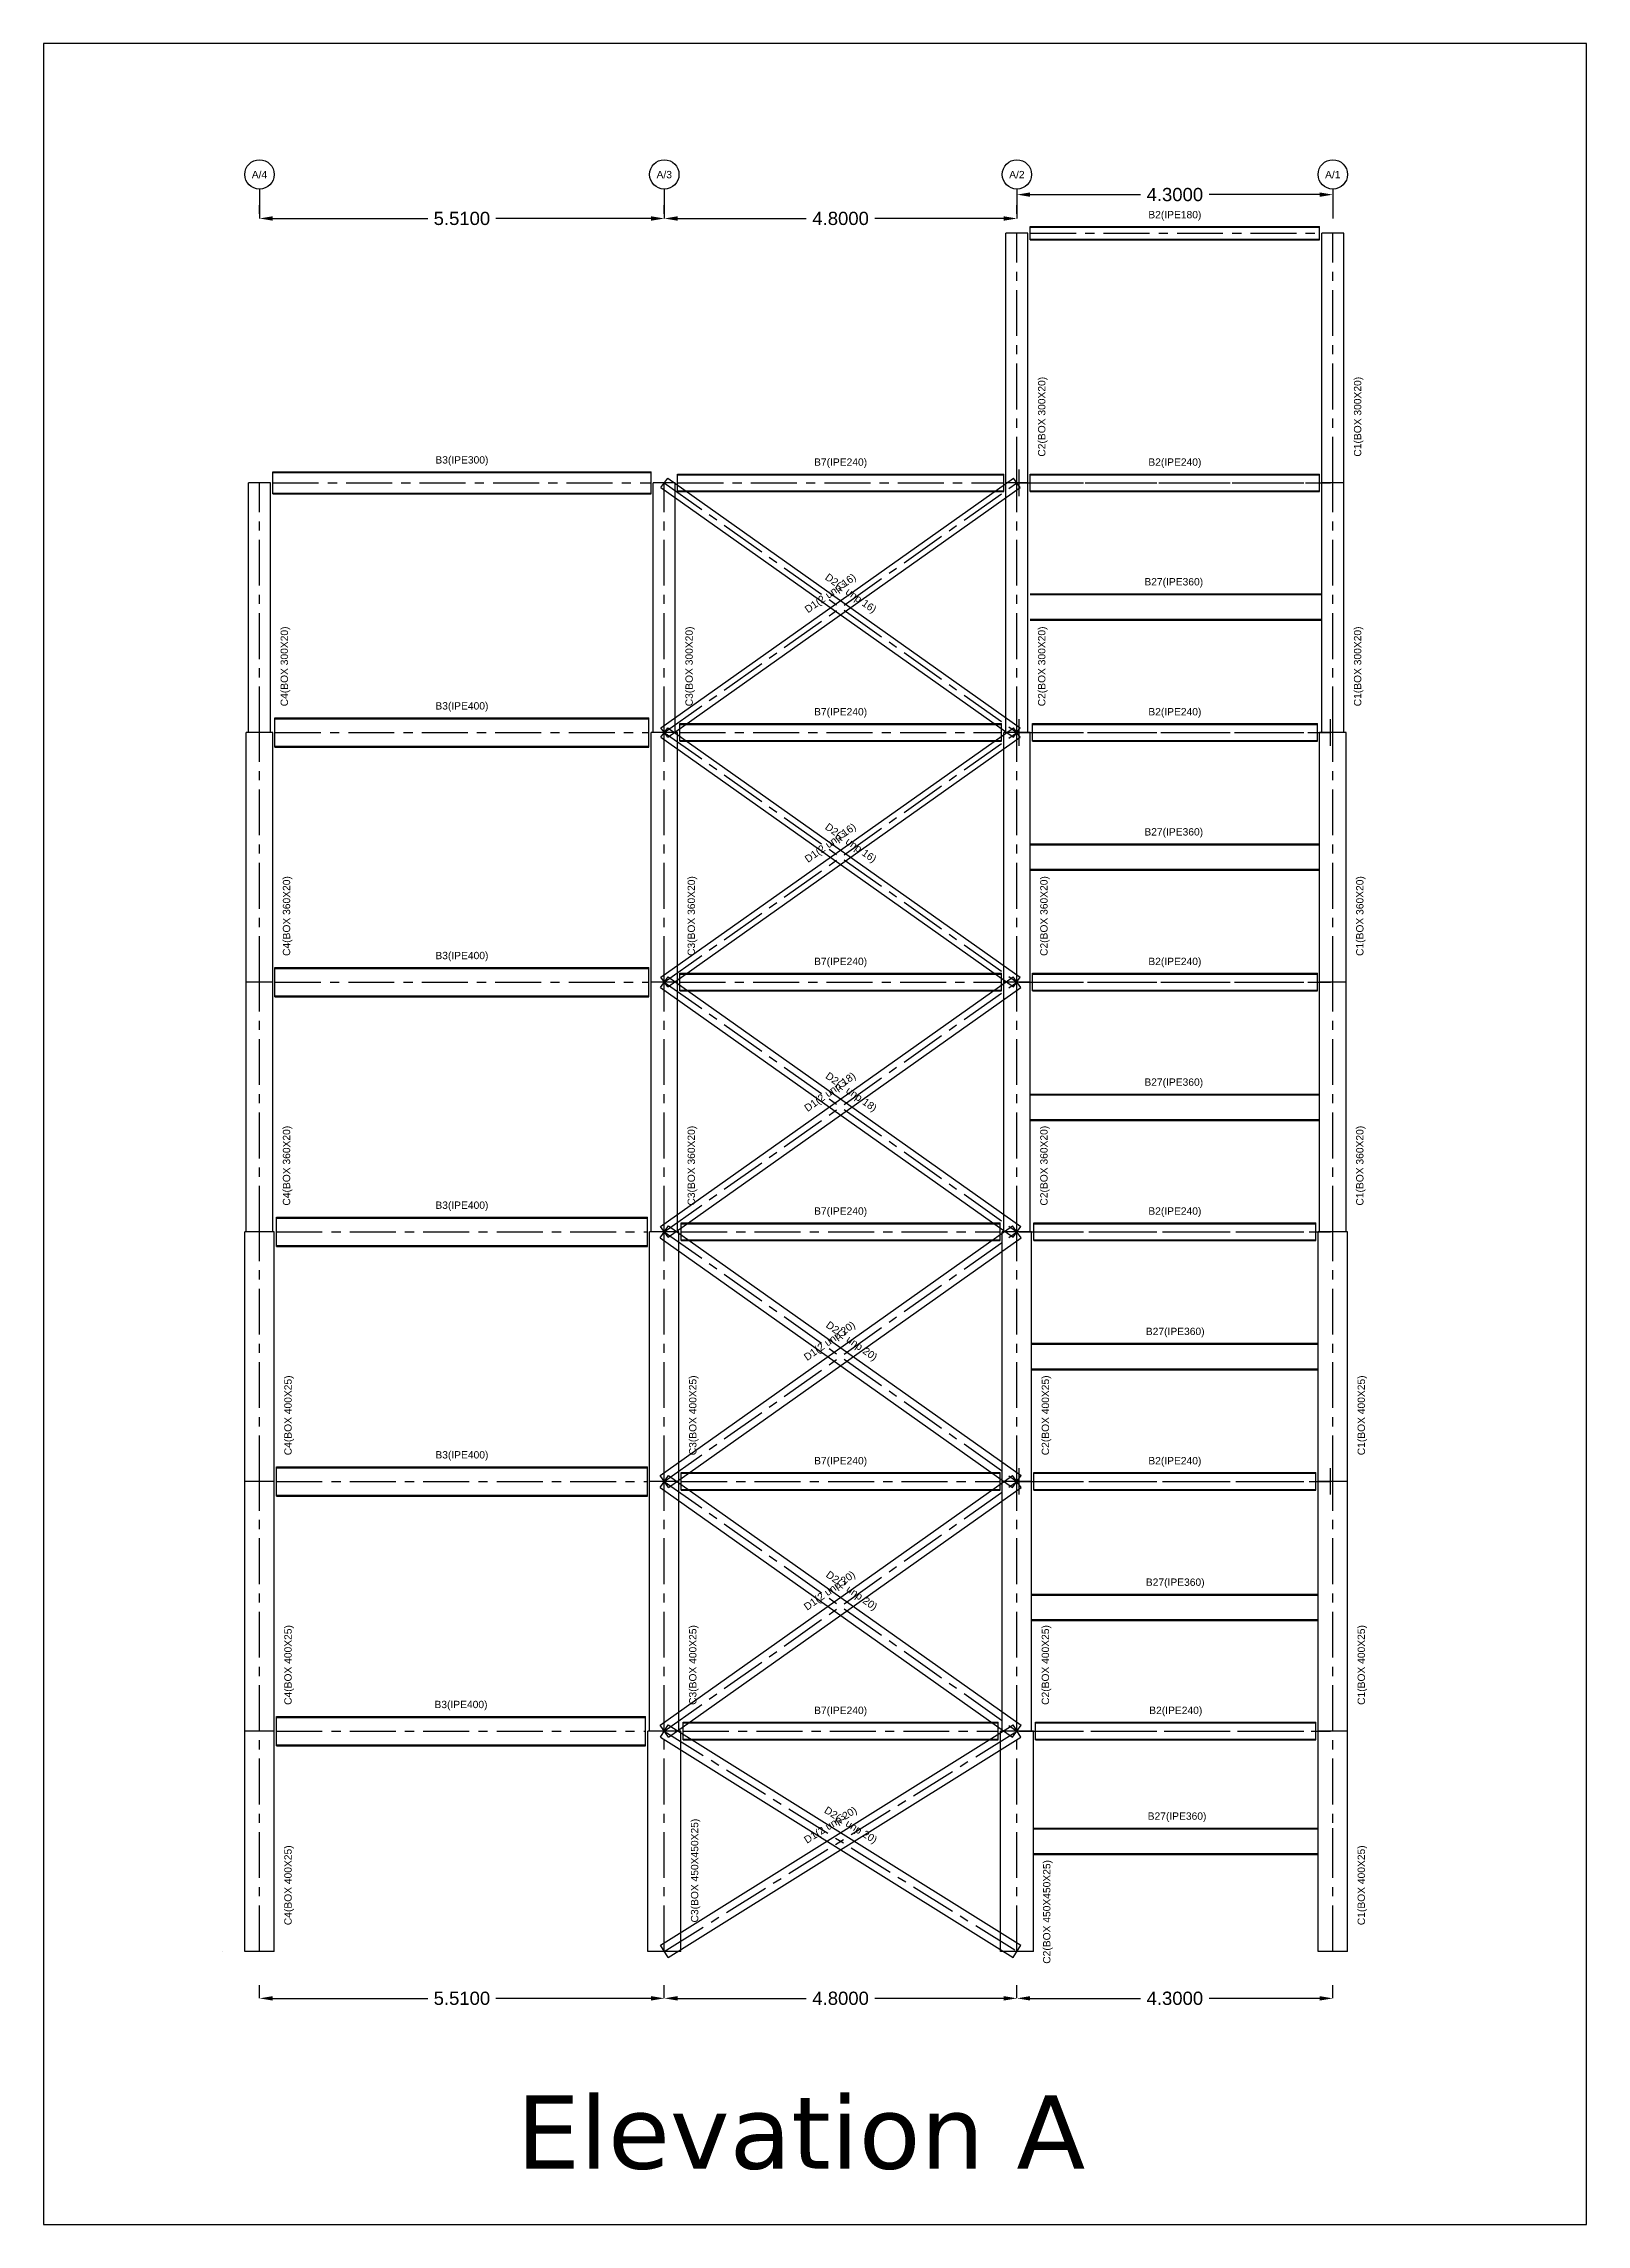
# Model space of a CAD drawing. Header units: metres. Extents: x 158 to 495, y 93 to 262.
# Drawn here: x 273.86 to 294.86, y 231.71 to 261.41 of the extents above; entities that cross this region are included whole.
import ezdxf
from ezdxf.enums import TextEntityAlignment as Align

# ---------------------------------------------------------------- set-up
doc = ezdxf.new("R2010")
doc.units = ezdxf.units.M
doc.header["$MEASUREMENT"] = 0
doc.linetypes.add('CENTER', pattern=[2, 1.25, -0.25, 0.25, -0.25])
doc.styles.get("Standard").update_dxf_attribs({"font": 'arial.ttf'})
doc.dimstyles.get("Standard").update_dxf_attribs({"dimtxt": 0.18, "dimasz": 0.18, "dimexe": 0.18, "dimexo": 0.0625, "dimgap": 0.09, "dimtad": 0, "dimtih": 1, "dimtoh": 1, "dimdec": 4, "dimzin": 0, "dimdsep": 46, "dimtxsty": 'Standard', "dimcen": 0.09, "dimadec": 0, "dimazin": 0, "dimtfac": 1, "dimtdec": 4, "dimtofl": 0, "dimtmove": 0, "dimatfit": 3, "dimfxl": 1, "dimtolj": 1, "dimtzin": 0, "dimarcsym": 0})

# ---------------------------------------------------------------- blocks, each defined once
blk = doc.blocks.new('*D146')
at = {"color": 0, "lineweight": -2, "transparency": 16777216}
for p, q in [((276.803, 234.787), (276.803, 234.964)), ((282.313, 234.787), (282.313, 234.964)), ((276.983, 234.784), (279.094, 234.784)), ((282.133, 234.784), (280.021, 234.784))]:
    blk.add_line(p, q, dxfattribs=at)
at = {"color": 0, "transparency": 16777216}
for points in [[(276.983, 234.814), (276.983, 234.754), (276.803, 234.784)], [(282.133, 234.814), (282.133, 234.754), (282.313, 234.784)]]:
    blk.add_solid(points, dxfattribs=at)
at = {"layer": 'Defpoints', "color": 0, "transparency": 16777216}
for p in [(276.803, 234.724), (282.313, 234.784), (282.313, 234.724)]:
    blk.add_point(p, dxfattribs=at)
at = {"color": 0, "transparency": 16777216, "insert": (279.558, 234.784), "char_height": 0.18, "attachment_point": 5}
blk.add_mtext('\\A1;5.5100', dxfattribs=at)
blk = doc.blocks.new('*D147')
at = {"color": 0, "lineweight": -2, "transparency": 16777216}
for p, q in [((282.313, 234.787), (282.313, 234.964)), ((287.113, 234.787), (287.113, 234.964)), ((282.493, 234.784), (284.246, 234.784)), ((286.933, 234.784), (285.18, 234.784))]:
    blk.add_line(p, q, dxfattribs=at)
at = {"color": 0, "transparency": 16777216}
for points in [[(282.493, 234.814), (282.493, 234.754), (282.313, 234.784)], [(286.933, 234.814), (286.933, 234.754), (287.113, 234.784)]]:
    blk.add_solid(points, dxfattribs=at)
at = {"layer": 'Defpoints', "color": 0, "transparency": 16777216}
for p in [(282.313, 234.724), (287.113, 234.784), (287.113, 234.724)]:
    blk.add_point(p, dxfattribs=at)
at = {"color": 0, "transparency": 16777216, "insert": (284.713, 234.784), "char_height": 0.18, "attachment_point": 5}
blk.add_mtext('\\A1;4.8000', dxfattribs=at)
blk = doc.blocks.new('*D148')
at = {"color": 0, "lineweight": -2, "transparency": 16777216}
for p, q in [((287.113, 234.787), (287.113, 234.964)), ((291.413, 234.787), (291.413, 234.964)), ((287.293, 234.784), (288.796, 234.784)), ((291.233, 234.784), (289.73, 234.784))]:
    blk.add_line(p, q, dxfattribs=at)
at = {"color": 0, "transparency": 16777216}
for points in [[(287.293, 234.814), (287.293, 234.754), (287.113, 234.784)], [(291.233, 234.814), (291.233, 234.754), (291.413, 234.784)]]:
    blk.add_solid(points, dxfattribs=at)
at = {"layer": 'Defpoints', "color": 0, "transparency": 16777216}
for p in [(287.113, 234.724), (291.413, 234.784), (291.413, 234.724)]:
    blk.add_point(p, dxfattribs=at)
at = {"color": 0, "transparency": 16777216, "insert": (289.263, 234.784), "char_height": 0.18, "attachment_point": 5}
blk.add_mtext('\\A1;4.3000', dxfattribs=at)
blk = doc.blocks.new('*D168')
at = {"color": 0, "lineweight": -2, "transparency": 16777216}
for p, q in [((276.803, 259.087), (276.803, 259.204)), ((276.983, 259.024), (279.094, 259.024)), ((282.133, 259.024), (280.021, 259.024)), ((282.313, 259.087), (282.313, 259.204))]:
    blk.add_line(p, q, dxfattribs=at)
at = {"color": 0, "transparency": 16777216}
for points in [[(276.983, 259.054), (276.983, 258.994), (276.803, 259.024)], [(282.133, 259.054), (282.133, 258.994), (282.313, 259.024)]]:
    blk.add_solid(points, dxfattribs=at)
at = {"layer": 'Defpoints', "color": 0, "transparency": 16777216}
for p in [(276.803, 259.024), (282.313, 259.024), (282.313, 259.024)]:
    blk.add_point(p, dxfattribs=at)
at = {"color": 0, "transparency": 16777216, "insert": (279.558, 259.024), "char_height": 0.18, "attachment_point": 5}
blk.add_mtext('\\A1;5.5100', dxfattribs=at)
blk = doc.blocks.new('*D169')
at = {"color": 0, "lineweight": -2, "transparency": 16777216}
for p, q in [((282.313, 259.087), (282.313, 259.204)), ((282.493, 259.024), (284.246, 259.024)), ((286.933, 259.024), (285.18, 259.024)), ((287.113, 259.087), (287.113, 259.204))]:
    blk.add_line(p, q, dxfattribs=at)
at = {"color": 0, "transparency": 16777216}
for points in [[(282.493, 259.054), (282.493, 258.994), (282.313, 259.024)], [(286.933, 259.054), (286.933, 258.994), (287.113, 259.024)]]:
    blk.add_solid(points, dxfattribs=at)
at = {"layer": 'Defpoints', "color": 0, "transparency": 16777216}
for p in [(282.313, 259.024), (287.113, 259.024), (287.113, 259.024)]:
    blk.add_point(p, dxfattribs=at)
at = {"color": 0, "transparency": 16777216, "insert": (284.713, 259.024), "char_height": 0.18, "attachment_point": 5}
blk.add_mtext('\\A1;4.8000', dxfattribs=at)
blk = doc.blocks.new('*D170')
at = {"color": 0, "lineweight": -2, "transparency": 16777216}
for p, q in [((287.113, 259.362), (287.113, 259.169)), ((287.293, 259.349), (288.796, 259.349)), ((291.233, 259.349), (289.73, 259.349)), ((291.413, 259.362), (291.413, 259.169))]:
    blk.add_line(p, q, dxfattribs=at)
at = {"color": 0, "transparency": 16777216}
for points in [[(287.293, 259.379), (287.293, 259.319), (287.113, 259.349)], [(291.233, 259.379), (291.233, 259.319), (291.413, 259.349)]]:
    blk.add_solid(points, dxfattribs=at)
at = {"layer": 'Defpoints', "color": 0, "transparency": 16777216}
for p in [(287.113, 259.424), (291.413, 259.424), (291.413, 259.349)]:
    blk.add_point(p, dxfattribs=at)
at = {"color": 0, "transparency": 16777216, "insert": (289.263, 259.349), "char_height": 0.18, "attachment_point": 5}
blk.add_mtext('\\A1;4.3000', dxfattribs=at)

msp = doc.modelspace()

# ---------------------------------------------------------------- linework, layer by layer
for p, q in [((273.8642, 261.40561), (273.8642, 231.70561)), ((294.8642, 261.40561), (273.8642, 261.40561)), ((294.8642, 231.70561), (294.8642, 261.40561)), ((273.8642, 231.70561), (294.8642, 231.70561))]:
    msp.add_line(p, q)
at = {"linetype": 'CENTER', "ltscale": 0.5}
for p, q in [((276.8026, 259.42402), (276.8026, 259.02402)), ((282.3126, 259.42402), (282.3126, 259.02402)), ((287.1126, 259.42402), (287.1126, 259.02402)), ((291.4126, 259.42402), (291.4126, 259.02402)), ((287.1126, 255.42402), (287.1126, 258.82402)), ((287.2926, 258.82402), (291.2326, 258.82402)), ((291.4126, 255.42402), (291.4126, 258.82402)), ((276.8026, 252.02402), (276.8026, 255.42402)), ((276.9826, 255.42402), (282.1326, 255.42402)), ((282.3126, 252.02402), (282.3126, 255.42402)), ((282.3126, 252.02402), (287.1126, 255.42402)), ((282.3126, 255.42402), (287.1126, 252.02402)), ((282.4926, 255.42402), (286.9326, 255.42402)), ((287.1126, 252.02402), (287.1126, 255.42402)), ((287.1426, 255.42402), (291.3826, 255.42402)), ((287.2926, 255.42402), (291.2326, 255.42402)), ((291.4126, 252.02402), (291.4126, 255.42402)), ((276.8026, 248.62402), (276.8026, 252.02402)), ((277.0126, 252.02402), (282.1026, 252.02402)), ((282.3126, 248.62402), (282.3126, 252.02402)), ((282.3126, 248.62402), (287.1126, 252.02402)), ((282.3126, 252.02402), (287.1126, 248.62402)), ((282.5226, 252.02402), (286.9026, 252.02402)), ((287.1126, 248.62402), (287.1126, 252.02402)), ((287.1426, 252.02402), (291.3826, 252.02402)), ((287.3226, 252.02402), (291.2026, 252.02402)), ((291.4126, 248.62402), (291.4126, 252.02402)), ((276.8026, 245.22402), (276.8026, 248.62402)), ((277.0126, 248.62402), (282.1026, 248.62402)), ((282.3126, 245.22402), (282.3126, 248.62402)), ((282.3126, 245.22402), (287.1126, 248.62402)), ((282.3126, 248.62402), (287.1126, 245.22402)), ((282.5226, 248.62402), (286.9026, 248.62402)), ((287.1126, 245.22402), (287.1126, 248.62402)), ((287.1426, 248.62402), (291.3826, 248.62402)), ((287.3226, 248.62402), (291.2026, 248.62402)), ((291.4126, 245.22402), (291.4126, 248.62402)), ((276.8026, 241.82402), (276.8026, 245.22402)), ((277.0326, 245.22402), (282.0826, 245.22402)), ((282.3126, 241.82402), (282.3126, 245.22402)), ((282.3126, 241.82402), (287.1126, 245.22402)), ((282.3126, 245.22402), (287.1126, 241.82402)), ((282.5426, 245.22402), (286.8826, 245.22402)), ((287.1126, 241.82402), (287.1126, 245.22402)), ((287.1426, 245.22402), (291.3826, 245.22402)), ((287.3426, 245.22402), (291.1826, 245.22402)), ((291.4126, 241.82402), (291.4126, 245.22402)), ((276.8026, 238.42402), (276.8026, 241.82402)), ((277.0326, 241.82402), (282.0826, 241.82402)), ((282.3126, 238.42402), (282.3126, 241.82402)), ((282.3126, 238.42402), (287.1126, 241.82402)), ((282.3126, 241.82402), (287.1126, 238.42402)), ((282.5426, 241.82402), (286.8826, 241.82402)), ((287.1126, 238.42402), (287.1126, 241.82402)), ((287.1426, 241.82402), (291.3826, 241.82402)), ((287.3426, 241.82402), (291.1826, 241.82402)), ((291.4126, 238.42402), (291.4126, 241.82402)), ((276.8026, 235.42402), (276.8026, 238.42402)), ((277.0326, 238.42402), (282.0576, 238.42402)), ((282.3126, 235.42402), (282.3126, 238.42402)), ((282.3126, 235.42402), (287.1126, 238.42402)), ((282.3126, 238.42402), (287.1126, 235.42402)), ((282.5676, 238.42402), (286.8576, 238.42402)), ((287.1126, 235.42402), (287.1126, 238.42402)), ((287.1426, 238.42402), (291.3826, 238.42402)), ((287.3676, 238.42402), (291.1826, 238.42402)), ((291.4126, 235.42402), (291.4126, 238.42402)), ((276.3026, 235.42402), (276.3026, 235.42402)), ((276.3026, 235.42402), (276.3026, 235.42402))]:
    msp.add_line(p, q, dxfattribs=at)
at = {"linetype": 'Continuous'}
for p, q in [((286.9626, 255.42402), (286.9626, 258.82402)), ((286.9626, 255.42402), (286.9626, 258.82402)), ((287.2626, 258.82402), (286.9626, 258.82402)), ((287.2626, 255.42402), (287.2626, 258.82402)), ((287.2926, 258.91402), (291.2326, 258.91402)), ((287.2926, 258.73402), (287.2926, 258.91402)), ((287.2926, 258.90602), (291.2326, 258.90602)), ((287.2926, 258.90602), (291.2326, 258.90602)), ((287.2926, 258.74202), (291.2326, 258.74202)), ((287.2926, 258.73402), (291.2326, 258.73402)), ((287.2926, 258.73402), (291.2326, 258.73402)), ((291.2326, 258.73402), (291.2326, 258.91402)), ((291.2626, 255.42402), (291.2626, 258.82402)), ((291.2626, 255.42402), (291.2626, 258.82402)), ((291.5626, 258.82402), (291.2626, 258.82402)), ((291.5626, 255.42402), (291.5626, 258.82402)), ((276.6526, 252.02402), (276.6526, 255.42402)), ((276.6526, 252.02402), (276.6526, 255.42402)), ((276.9526, 255.42402), (276.6526, 255.42402)), ((276.9526, 252.02402), (276.9526, 255.42402)), ((276.9826, 255.57402), (282.1326, 255.57402)), ((276.9826, 255.27402), (276.9826, 255.57402)), ((276.9826, 255.56332), (282.1326, 255.56332)), ((276.9826, 255.56332), (282.1326, 255.56332)), ((282.1326, 255.27402), (282.1326, 255.57402)), ((282.1626, 252.02402), (282.1626, 255.42402)), ((282.1626, 252.02402), (282.1626, 255.42402)), ((282.4626, 255.42402), (282.1626, 255.42402)), ((282.26636, 252.0893), (287.06636, 255.4893)), ((282.26636, 255.35874), (282.35884, 255.4893)), ((282.35884, 255.4893), (287.15884, 252.0893)), ((282.4626, 252.02402), (282.4626, 255.42402)), ((282.4926, 255.54402), (286.9326, 255.54402)), ((282.4926, 255.30402), (282.4926, 255.54402)), ((282.4926, 255.53422), (286.9326, 255.53422)), ((282.4926, 255.53422), (286.9326, 255.53422)), ((286.9326, 255.30402), (286.9326, 255.54402)), ((287.2626, 255.42402), (286.9626, 255.42402)), ((286.9626, 252.02402), (286.9626, 255.42402)), ((286.9626, 252.02402), (286.9626, 255.42402)), ((287.2626, 255.42402), (286.9626, 255.42402)), ((287.15884, 255.35874), (287.06636, 255.4893)), ((287.1426, 255.24402), (287.1426, 255.60402)), ((287.2626, 252.02402), (287.2626, 255.42402)), ((287.2926, 255.54402), (291.2326, 255.54402)), ((287.2926, 255.30402), (287.2926, 255.54402)), ((287.2926, 255.53422), (291.2326, 255.53422)), ((287.2926, 255.53422), (291.2326, 255.53422)), ((291.2326, 255.30402), (291.2326, 255.54402)), ((291.2626, 252.02402), (291.2626, 255.42402)), ((291.2626, 252.02402), (291.2626, 255.42402)), ((291.5626, 255.42402), (291.2626, 255.42402)), ((291.5626, 255.42402), (291.2626, 255.42402)), ((291.5626, 252.02402), (291.5626, 255.42402)), ((276.9826, 255.28472), (282.1326, 255.28472)), ((276.9826, 255.27402), (282.1326, 255.27402)), ((276.9826, 255.27402), (282.1326, 255.27402)), ((282.26636, 255.35874), (287.06636, 251.95874)), ((282.26636, 255.35874), (287.06636, 251.95874)), ((282.35884, 251.95874), (287.15884, 255.35874)), ((282.35884, 251.95874), (287.15884, 255.35874)), ((282.4926, 255.31382), (286.9326, 255.31382)), ((282.4926, 255.30402), (286.9326, 255.30402)), ((282.4926, 255.30402), (286.9326, 255.30402)), ((287.2926, 255.31382), (291.2326, 255.31382)), ((287.2926, 255.30402), (291.2326, 255.30402)), ((287.2926, 255.30402), (291.2326, 255.30402)), ((287.2926, 253.91416), (291.2626, 253.91416)), ((287.2926, 253.90146), (291.2626, 253.90146)), ((287.2926, 253.90146), (291.2626, 253.90146)), ((287.2926, 253.56686), (291.2626, 253.56686)), ((287.2926, 253.55416), (291.2626, 253.55416)), ((287.2926, 253.55416), (291.2626, 253.55416)), ((277.0126, 252.22402), (282.1026, 252.22402)), ((277.0126, 251.82402), (277.0126, 252.22402)), ((277.0126, 252.21052), (282.1026, 252.21052)), ((277.0126, 252.21052), (282.1026, 252.21052)), ((282.1026, 251.82402), (282.1026, 252.22402)), ((287.1426, 251.84402), (287.1426, 252.20402)), ((291.3826, 251.84402), (291.3826, 252.20402)), ((276.6226, 248.62402), (276.6226, 252.02402)), ((276.6226, 248.62402), (276.6226, 252.02402)), ((276.9826, 252.02402), (276.6226, 252.02402)), ((276.9526, 252.02402), (276.6526, 252.02402)), ((276.9826, 248.62402), (276.9826, 252.02402)), ((282.1326, 248.62402), (282.1326, 252.02402)), ((282.1326, 248.62402), (282.1326, 252.02402)), ((282.4926, 252.02402), (282.1326, 252.02402)), ((282.4626, 252.02402), (282.1626, 252.02402)), ((282.35884, 251.95874), (282.26636, 252.0893)), ((282.26636, 248.6893), (287.06636, 252.0893)), ((282.26636, 251.95874), (282.35884, 252.0893)), ((282.26636, 251.95874), (287.06636, 248.55874)), ((282.26636, 251.95874), (287.06636, 248.55874)), ((282.35884, 252.0893), (287.15884, 248.6893)), ((282.35884, 248.55874), (287.15884, 251.95874)), ((282.35884, 248.55874), (287.15884, 251.95874)), ((282.4926, 248.62402), (282.4926, 252.02402)), ((282.5226, 252.14402), (286.9026, 252.14402)), ((282.5226, 251.90402), (282.5226, 252.14402)), ((282.5226, 252.13422), (286.9026, 252.13422)), ((282.5226, 252.13422), (286.9026, 252.13422)), ((282.5226, 251.91382), (286.9026, 251.91382)), ((282.5226, 251.90402), (286.9026, 251.90402)), ((282.5226, 251.90402), (286.9026, 251.90402)), ((286.9026, 251.90402), (286.9026, 252.14402)), ((286.9326, 248.62402), (286.9326, 252.02402)), ((286.9326, 248.62402), (286.9326, 252.02402)), ((287.2926, 252.02402), (286.9326, 252.02402)), ((287.2626, 252.02402), (286.9626, 252.02402)), ((287.15884, 251.95874), (287.06636, 252.0893)), ((287.06636, 251.95874), (287.15884, 252.0893)), ((287.2926, 248.62402), (287.2926, 252.02402)), ((287.3226, 252.14402), (291.2026, 252.14402)), ((287.3226, 251.90402), (287.3226, 252.14402)), ((287.3226, 252.13422), (291.2026, 252.13422)), ((287.3226, 252.13422), (291.2026, 252.13422)), ((287.3226, 251.91382), (291.2026, 251.91382)), ((287.3226, 251.90402), (291.2026, 251.90402)), ((287.3226, 251.90402), (291.2026, 251.90402)), ((291.2026, 251.90402), (291.2026, 252.14402)), ((291.2326, 248.62402), (291.2326, 252.02402)), ((291.2326, 248.62402), (291.2326, 252.02402)), ((291.5926, 252.02402), (291.2326, 252.02402)), ((291.5626, 252.02402), (291.2626, 252.02402)), ((291.5926, 248.62402), (291.5926, 252.02402)), ((277.0126, 251.83752), (282.1026, 251.83752)), ((277.0126, 251.82402), (282.1026, 251.82402)), ((277.0126, 251.82402), (282.1026, 251.82402)), ((287.2926, 250.50826), (291.2326, 250.50826)), ((287.2926, 250.49556), (291.2326, 250.49556)), ((287.2926, 250.49556), (291.2326, 250.49556)), ((287.2926, 250.16096), (291.2326, 250.16096)), ((287.2926, 250.14826), (291.2326, 250.14826)), ((287.2926, 250.14826), (291.2326, 250.14826)), ((276.9826, 248.62402), (276.6226, 248.62402)), ((276.6226, 245.22402), (276.6226, 248.62402)), ((276.6226, 245.22402), (276.6226, 248.62402)), ((276.9826, 248.62402), (276.6226, 248.62402)), ((276.9826, 245.22402), (276.9826, 248.62402)), ((277.0126, 248.82402), (282.1026, 248.82402)), ((277.0126, 248.42402), (277.0126, 248.82402)), ((277.0126, 248.81052), (282.1026, 248.81052)), ((277.0126, 248.81052), (282.1026, 248.81052)), ((282.1026, 248.42402), (282.1026, 248.82402)), ((282.4926, 248.62402), (282.1326, 248.62402)), ((282.1326, 245.22402), (282.1326, 248.62402)), ((282.1326, 245.22402), (282.1326, 248.62402)), ((282.4926, 248.62402), (282.1326, 248.62402)), ((282.26058, 245.29746), (287.06058, 248.69746)), ((282.26058, 248.55058), (282.36462, 248.69746)), ((282.35884, 248.55874), (282.26636, 248.6893)), ((282.36462, 248.69746), (287.16462, 245.29746)), ((282.4926, 245.22402), (282.4926, 248.62402)), ((282.5226, 248.74402), (286.9026, 248.74402)), ((282.5226, 248.50402), (282.5226, 248.74402)), ((282.5226, 248.73422), (286.9026, 248.73422)), ((282.5226, 248.73422), (286.9026, 248.73422)), ((286.9026, 248.50402), (286.9026, 248.74402)), ((287.2926, 248.62402), (286.9326, 248.62402)), ((286.9326, 245.22402), (286.9326, 248.62402)), ((286.9326, 245.22402), (286.9326, 248.62402)), ((287.2926, 248.62402), (286.9326, 248.62402)), ((287.16462, 248.55058), (287.06058, 248.69746)), ((287.06636, 248.55874), (287.15884, 248.6893)), ((287.2926, 245.22402), (287.2926, 248.62402)), ((287.3226, 248.74402), (291.2026, 248.74402)), ((287.3226, 248.50402), (287.3226, 248.74402)), ((287.3226, 248.73422), (291.2026, 248.73422)), ((287.3226, 248.73422), (291.2026, 248.73422)), ((291.2026, 248.50402), (291.2026, 248.74402)), ((291.2326, 245.22402), (291.2326, 248.62402)), ((291.2326, 245.22402), (291.2326, 248.62402)), ((291.5926, 248.62402), (291.2326, 248.62402)), ((291.5926, 248.62402), (291.2326, 248.62402)), ((291.5926, 245.22402), (291.5926, 248.62402)), ((277.0126, 248.43752), (282.1026, 248.43752)), ((277.0126, 248.42402), (282.1026, 248.42402)), ((277.0126, 248.42402), (282.1026, 248.42402)), ((282.26058, 248.55058), (287.06058, 245.15058)), ((282.26058, 248.55058), (287.06058, 245.15058)), ((282.36462, 245.15058), (287.16462, 248.55058)), ((282.36462, 245.15058), (287.16462, 248.55058)), ((282.5226, 248.51382), (286.9026, 248.51382)), ((282.5226, 248.50402), (286.9026, 248.50402)), ((282.5226, 248.50402), (286.9026, 248.50402)), ((287.3226, 248.51382), (291.2026, 248.51382)), ((287.3226, 248.50402), (291.2026, 248.50402)), ((287.3226, 248.50402), (291.2026, 248.50402)), ((287.2926, 247.10012), (291.2326, 247.10012)), ((287.2926, 247.08742), (291.2326, 247.08742)), ((287.2926, 247.08742), (291.2326, 247.08742)), ((287.2926, 246.75282), (291.2326, 246.75282)), ((287.2926, 246.74012), (291.2326, 246.74012)), ((287.2926, 246.74012), (291.2326, 246.74012)), ((277.0326, 245.42402), (282.0826, 245.42402)), ((277.0326, 245.02402), (277.0326, 245.42402)), ((277.0326, 245.41052), (282.0826, 245.41052)), ((277.0326, 245.41052), (282.0826, 245.41052)), ((282.0826, 245.02402), (282.0826, 245.42402)), ((282.5426, 245.34402), (286.8826, 245.34402)), ((282.5426, 245.10402), (282.5426, 245.34402)), ((282.5426, 245.33422), (286.8826, 245.33422)), ((282.5426, 245.33422), (286.8826, 245.33422)), ((286.8826, 245.10402), (286.8826, 245.34402)), ((287.3426, 245.34402), (291.1826, 245.34402)), ((287.3426, 245.10402), (287.3426, 245.34402)), ((287.3426, 245.33422), (291.1826, 245.33422)), ((287.3426, 245.33422), (291.1826, 245.33422)), ((291.1826, 245.10402), (291.1826, 245.34402)), ((276.6026, 241.82402), (276.6026, 245.22402)), ((276.6026, 241.82402), (276.6026, 245.22402)), ((277.0026, 245.22402), (276.6026, 245.22402)), ((276.9826, 245.22402), (276.6226, 245.22402)), ((277.0026, 241.82402), (277.0026, 245.22402)), ((277.0326, 245.03752), (282.0826, 245.03752)), ((282.1126, 241.82402), (282.1126, 245.22402)), ((282.1126, 241.82402), (282.1126, 245.22402)), ((282.5126, 245.22402), (282.1126, 245.22402)), ((282.4926, 245.22402), (282.1326, 245.22402)), ((282.2548, 241.90562), (287.0548, 245.30562)), ((282.2548, 245.14242), (282.3704, 245.30562)), ((282.2548, 245.14242), (287.0548, 241.74242)), ((282.2548, 245.14242), (287.0548, 241.74242)), ((282.36462, 245.15058), (282.26058, 245.29746)), ((282.3704, 245.30562), (287.1704, 241.90562)), ((282.3704, 241.74242), (287.1704, 245.14242)), ((282.3704, 241.74242), (287.1704, 245.14242)), ((282.5126, 241.82402), (282.5126, 245.22402)), ((282.5426, 245.11382), (286.8826, 245.11382)), ((282.5426, 245.10402), (286.8826, 245.10402)), ((282.5426, 245.10402), (286.8826, 245.10402)), ((286.9126, 241.82402), (286.9126, 245.22402)), ((286.9126, 241.82402), (286.9126, 245.22402)), ((287.3126, 245.22402), (286.9126, 245.22402)), ((287.2926, 245.22402), (286.9326, 245.22402)), ((287.1704, 245.14242), (287.0548, 245.30562)), ((287.06058, 245.15058), (287.16462, 245.29746)), ((287.3126, 241.82402), (287.3126, 245.22402)), ((287.3426, 245.11382), (291.1826, 245.11382)), ((287.3426, 245.10402), (291.1826, 245.10402)), ((287.3426, 245.10402), (291.1826, 245.10402)), ((291.2126, 241.82402), (291.2126, 245.22402)), ((291.2126, 241.82402), (291.2126, 245.22402)), ((291.6126, 245.22402), (291.2126, 245.22402)), ((291.5926, 245.22402), (291.2326, 245.22402)), ((291.6126, 241.82402), (291.6126, 245.22402)), ((277.0326, 245.02402), (282.0826, 245.02402)), ((277.0326, 245.02402), (282.0826, 245.02402)), ((287.3126, 243.70494), (291.2126, 243.70494)), ((287.3126, 243.69224), (291.2126, 243.69224)), ((287.3126, 243.69224), (291.2126, 243.69224)), ((287.3126, 243.35764), (291.2126, 243.35764)), ((287.3126, 243.34494), (291.2126, 243.34494)), ((287.3126, 243.34494), (291.2126, 243.34494)), ((277.0026, 241.82402), (276.6026, 241.82402)), ((276.6026, 238.42402), (276.6026, 241.82402)), ((276.6026, 238.42402), (276.6026, 241.82402)), ((277.0026, 241.82402), (276.6026, 241.82402)), ((277.0026, 238.42402), (277.0026, 241.82402)), ((277.0326, 242.02402), (282.0826, 242.02402)), ((277.0326, 241.62402), (277.0326, 242.02402)), ((277.0326, 242.01052), (282.0826, 242.01052)), ((277.0326, 242.01052), (282.0826, 242.01052)), ((282.0826, 241.62402), (282.0826, 242.02402)), ((282.5126, 241.82402), (282.1126, 241.82402)), ((282.1126, 238.42402), (282.1126, 241.82402)), ((282.1126, 238.42402), (282.1126, 241.82402)), ((282.5126, 241.82402), (282.1126, 241.82402)), ((282.3704, 241.74242), (282.2548, 241.90562)), ((282.2548, 238.50562), (287.0548, 241.90562)), ((282.2548, 241.74242), (282.3704, 241.90562)), ((282.3704, 241.90562), (287.1704, 238.50562)), ((282.5126, 238.42402), (282.5126, 241.82402)), ((282.5426, 241.94402), (286.8826, 241.94402)), ((282.5426, 241.70402), (282.5426, 241.94402)), ((282.5426, 241.93422), (286.8826, 241.93422)), ((282.5426, 241.93422), (286.8826, 241.93422)), ((286.8826, 241.70402), (286.8826, 241.94402)), ((287.3126, 241.82402), (286.9126, 241.82402)), ((286.9126, 238.42402), (286.9126, 241.82402)), ((286.9126, 238.42402), (286.9126, 241.82402)), ((287.3126, 241.82402), (286.9126, 241.82402)), ((287.1704, 241.74242), (287.0548, 241.90562)), ((287.0548, 241.74242), (287.1704, 241.90562)), ((287.1426, 241.64402), (287.1426, 242.00402)), ((287.3126, 238.42402), (287.3126, 241.82402)), ((287.3426, 241.94402), (291.1826, 241.94402)), ((287.3426, 241.70402), (287.3426, 241.94402)), ((287.3426, 241.93422), (291.1826, 241.93422)), ((287.3426, 241.93422), (291.1826, 241.93422)), ((291.1826, 241.70402), (291.1826, 241.94402)), ((291.2126, 238.42402), (291.2126, 241.82402)), ((291.2126, 238.42402), (291.2126, 241.82402)), ((291.6126, 241.82402), (291.2126, 241.82402)), ((291.6126, 241.82402), (291.2126, 241.82402)), ((291.3826, 241.64402), (291.3826, 242.00402)), ((291.6126, 238.42402), (291.6126, 241.82402)), ((277.0326, 241.63752), (282.0826, 241.63752)), ((277.0326, 241.62402), (282.0826, 241.62402)), ((277.0326, 241.62402), (282.0826, 241.62402)), ((282.2548, 241.74242), (287.0548, 238.34242)), ((282.2548, 241.74242), (287.0548, 238.34242)), ((282.3704, 238.34242), (287.1704, 241.74242)), ((282.3704, 238.34242), (287.1704, 241.74242)), ((282.5426, 241.71382), (286.8826, 241.71382)), ((282.5426, 241.70402), (286.8826, 241.70402)), ((282.5426, 241.70402), (286.8826, 241.70402)), ((287.3426, 241.71382), (291.1826, 241.71382)), ((287.3426, 241.70402), (291.1826, 241.70402)), ((287.3426, 241.70402), (291.1826, 241.70402)), ((287.3126, 240.28969), (291.2126, 240.28969)), ((287.3126, 240.27699), (291.2126, 240.27699)), ((287.3126, 240.27699), (291.2126, 240.27699)), ((287.3126, 239.94239), (291.2126, 239.94239)), ((287.3126, 239.92969), (291.2126, 239.92969)), ((287.3126, 239.92969), (291.2126, 239.92969)), ((277.0326, 238.62402), (282.0576, 238.62402)), ((277.0326, 238.22402), (277.0326, 238.62402)), ((277.0326, 238.61052), (282.0576, 238.61052)), ((277.0326, 238.61052), (282.0576, 238.61052)), ((282.0576, 238.22402), (282.0576, 238.62402)), ((282.3704, 238.34242), (282.2548, 238.50562)), ((282.2596, 235.50882), (287.0596, 238.50882)), ((282.2596, 238.33922), (282.3656, 238.50882)), ((282.3656, 238.50882), (287.1656, 235.50882)), ((282.5676, 238.54402), (286.8576, 238.54402)), ((282.5676, 238.30402), (282.5676, 238.54402)), ((282.5676, 238.53422), (286.8576, 238.53422)), ((282.5676, 238.53422), (286.8576, 238.53422)), ((286.8576, 238.30402), (286.8576, 238.54402)), ((287.0548, 238.34242), (287.1704, 238.50562)), ((287.1656, 238.33922), (287.0596, 238.50882)), ((287.3676, 238.54402), (291.1826, 238.54402)), ((287.3676, 238.30402), (287.3676, 238.54402)), ((287.3676, 238.53422), (291.1826, 238.53422)), ((287.3676, 238.53422), (291.1826, 238.53422)), ((291.1826, 238.30402), (291.1826, 238.54402)), ((276.6026, 235.42402), (276.6026, 238.42402)), ((276.6026, 235.42402), (276.6026, 238.42402)), ((277.0026, 238.42402), (276.6026, 238.42402)), ((277.0026, 238.42402), (276.6026, 238.42402)), ((277.0026, 235.42402), (277.0026, 238.42402)), ((277.0326, 238.23752), (282.0576, 238.23752)), ((277.0326, 238.22402), (282.0576, 238.22402)), ((277.0326, 238.22402), (282.0576, 238.22402)), ((282.0876, 235.42402), (282.0876, 238.42402)), ((282.0876, 235.42402), (282.0876, 238.42402)), ((282.5376, 238.42402), (282.0876, 238.42402)), ((282.5126, 238.42402), (282.1126, 238.42402)), ((282.2596, 238.33922), (287.0596, 235.33922)), ((282.2596, 238.33922), (287.0596, 235.33922)), ((282.3656, 235.33922), (287.1656, 238.33922)), ((282.3656, 235.33922), (287.1656, 238.33922)), ((282.5376, 235.42402), (282.5376, 238.42402)), ((282.5676, 238.31382), (286.8576, 238.31382)), ((282.5676, 238.30402), (286.8576, 238.30402)), ((282.5676, 238.30402), (286.8576, 238.30402)), ((286.8876, 235.42402), (286.8876, 238.42402)), ((286.8876, 235.42402), (286.8876, 238.42402)), ((287.3376, 238.42402), (286.8876, 238.42402)), ((287.3126, 238.42402), (286.9126, 238.42402)), ((287.3376, 235.42402), (287.3376, 238.42402)), ((287.3676, 238.31382), (291.1826, 238.31382)), ((287.3676, 238.30402), (291.1826, 238.30402)), ((287.3676, 238.30402), (291.1826, 238.30402)), ((291.2126, 235.42402), (291.2126, 238.42402)), ((291.2126, 235.42402), (291.2126, 238.42402)), ((291.6126, 238.42402), (291.2126, 238.42402)), ((291.6126, 238.42402), (291.2126, 238.42402)), ((291.6126, 235.42402), (291.6126, 238.42402)), ((287.3376, 237.10383), (291.2126, 237.10383)), ((287.3376, 237.09113), (291.2126, 237.09113)), ((287.3376, 237.09113), (291.2126, 237.09113)), ((291.4126, 236.74383), (291.4126, 237.10383)), ((287.3376, 236.75653), (291.2126, 236.75653)), ((287.3376, 236.74383), (291.2126, 236.74383)), ((287.3376, 236.74383), (291.2126, 236.74383)), ((277.0026, 235.42402), (276.6026, 235.42402)), ((282.5376, 235.42402), (282.0876, 235.42402)), ((282.3656, 235.33922), (282.2596, 235.50882)), ((287.3376, 235.42402), (286.8876, 235.42402)), ((287.0596, 235.33922), (287.1656, 235.50882)), ((291.6126, 235.42402), (291.2126, 235.42402))]:
    msp.add_line(p, q, dxfattribs=at)
for centre in [(276.8026, 259.62402), (282.3126, 259.62402), (287.1126, 259.62402), (291.4126, 259.62402)]:
    msp.add_circle(centre, 0.2, dxfattribs=at)

# ---------------------------------------------------------------- texts
for s, p in [('A/4', (276.8026, 259.62402)), ('A/3', (282.3126, 259.62402)), ('A/2', (287.1126, 259.62402)), ('A/1', (291.4126, 259.62402)), ('B2(IPE180)', (289.2626, 259.06402)), ('B3(IPE300)', (279.5576, 255.72402)), ('B7(IPE240)', (284.7126, 255.69402)), ('B2(IPE240)', (289.2626, 255.69402)), ('B27(IPE360)', (289.2476, 254.06416)), ('B3(IPE400)', (279.5576, 252.37402)), ('B7(IPE240)', (284.7126, 252.29402)), ('B2(IPE240)', (289.2626, 252.29402)), ('B27(IPE360)', (289.2476, 250.65826)), ('B3(IPE400)', (279.5576, 248.97402)), ('B7(IPE240)', (284.7126, 248.89402)), ('B2(IPE240)', (289.2626, 248.89402)), ('B27(IPE360)', (289.2476, 247.25012)), ('B3(IPE400)', (279.5576, 245.57402)), ('B7(IPE240)', (284.7126, 245.49402)), ('B2(IPE240)', (289.2626, 245.49402)), ('B27(IPE360)', (289.2676, 243.85494)), ('B3(IPE400)', (279.5576, 242.17402)), ('B7(IPE240)', (284.7126, 242.09402)), ('B2(IPE240)', (289.2626, 242.09402)), ('B27(IPE360)', (289.2676, 240.43969)), ('B3(IPE400)', (279.5451, 238.77402)), ('B7(IPE240)', (284.7126, 238.69402)), ('B2(IPE240)', (289.2751, 238.69402)), ('B27(IPE360)', (289.2926, 237.25383))]:
    msp.add_text(s, height=0.1).set_placement(p, align=Align.MIDDLE)
for s, rotation, p in [('C2(BOX 300X20)', 90, (287.4626, 256.32402)), ('C1(BOX 300X20)', 90, (291.7626, 256.32402)), ('D1(2 unp 16)', 35.311213, (284.57966, 253.91171)), ('D2(2 unp 16)', 324.688787, (284.84554, 253.91171)), ('C4(BOX 300X20)', 90, (277.1526, 252.92402)), ('C3(BOX 300X20)', 90, (282.6626, 252.92402)), ('C2(BOX 300X20)', 90, (287.4626, 252.92402)), ('C1(BOX 300X20)', 90, (291.7626, 252.92402)), ('D1(2 unp 16)', 35.311213, (284.57966, 250.51171)), ('D2(2 unp 16)', 324.688787, (284.84554, 250.51171)), ('C4(BOX 360X20)', 90, (277.1826, 249.52402)), ('C3(BOX 360X20)', 90, (282.6926, 249.52402)), ('C2(BOX 360X20)', 90, (287.4926, 249.52402)), ('C1(BOX 360X20)', 90, (291.7926, 249.52402)), ('D1(2 unp 18)', 35.311213, (284.57388, 247.11987)), ('D2(2 unp 18)', 324.688787, (284.85132, 247.11987)), ('C4(BOX 360X20)', 90, (277.1826, 246.12402)), ('C3(BOX 360X20)', 90, (282.6926, 246.12402)), ('C2(BOX 360X20)', 90, (287.4926, 246.12402)), ('C1(BOX 360X20)', 90, (291.7926, 246.12402)), ('D1(2 unp 20)', 35.311213, (284.5681, 243.72803)), ('D2(2 unp 20)', 324.688787, (284.8571, 243.72803)), ('C4(BOX 400X25)', 90, (277.2026, 242.72402)), ('C3(BOX 400X25)', 90, (282.7126, 242.72402)), ('C2(BOX 400X25)', 90, (287.5126, 242.72402)), ('C1(BOX 400X25)', 90, (291.8126, 242.72402)), ('D1(2 unp 20)', 35.311213, (284.5681, 240.32803)), ('D2(2 unp 20)', 324.688787, (284.8571, 240.32803)), ('C4(BOX 400X25)', 90, (277.2026, 239.32402)), ('C3(BOX 400X25)', 90, (282.7126, 239.32402)), ('C2(BOX 400X25)', 90, (287.5126, 239.32402)), ('C1(BOX 400X25)', 90, (291.8126, 239.32402)), ('D1(2 unp 20)', 32.005383, (284.5801, 237.13602)), ('D2(2 unp 20)', 327.994617, (284.8451, 237.13602)), ('C3(BOX 450X450X25)', 90, (282.7376, 236.52402)), ('C4(BOX 400X25)', 90, (277.2026, 236.32402)), ('C1(BOX 400X25)', 90, (291.8126, 236.32402)), ('C2(BOX 450X450X25)', 90, (287.53099, 235.96165))]:
    msp.add_text(s, height=0.1, rotation=rotation).set_placement(p, align=Align.MIDDLE)
at = {"insert": (280.2979, 233.46377), "char_height": 1, "attachment_point": 1}
msp.add_mtext_dynamic_manual_height_columns('{\\fVerdana|b0|i0|c0|p34;Elevation A}', width=10.4806446, gutter_width=1, heights=[2.9758], dxfattribs=at)

# ---------------------------------------------------------------- dimensions: what is measured, and where the dimension line sits
for base, p1, p2, picture, middle in [((291.4126, 259.34918), (287.1126, 259.42402), (291.4126, 259.42402), '*D170', (289.2626, 259.34918)), ((282.3126, 259.02402), (276.8026, 259.02402), (282.3126, 259.02402), '*D168', (279.5576, 259.02402)), ((287.1126, 259.02402), (282.3126, 259.02402), (287.1126, 259.02402), '*D169', (284.7126, 259.02402)), ((282.3126, 234.78402), (276.8026, 234.72402), (282.3126, 234.72402), '*D146', (279.5576, 234.78402)), ((287.1126, 234.78402), (282.3126, 234.72402), (287.1126, 234.72402), '*D147', (284.7126, 234.78402)), ((291.4126, 234.78402), (287.1126, 234.72402), (291.4126, 234.72402), '*D148', (289.2626, 234.78402))]:
    dim = msp.add_linear_dim(base=base, p1=p1, p2=p2, dimstyle='Standard')
    dim.commit()
    dim.dimension.update_dxf_attribs({"geometry": picture, "text_midpoint": middle})

doc.saveas('drawing.dxf')
